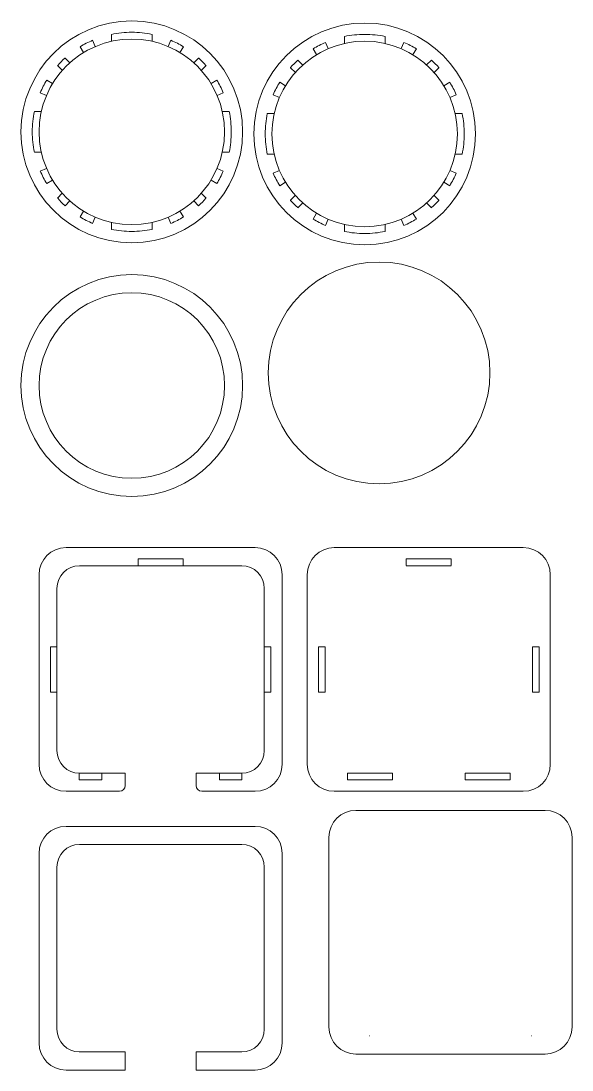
# Model space of a CAD drawing. Header units: millimetres. Extents: x -1381 to 521, y -496 to 496.
# Drawn here: x -1350.9 to -1107.3, y -474.4 to -10.8 of the extents above; entities that cross this region are included whole.
import ezdxf

# ---------------------------------------------------------------- set-up
doc = ezdxf.new("R2010")
doc.units = ezdxf.units.MM
doc.header["$MEASUREMENT"] = 0
doc.layers.add('layer 1', color=7, linetype='Continuous')

msp = doc.modelspace()

# ---------------------------------------------------------------- linework, layer by layer
at = {"layer": 'layer 1', "color": 250, "lineweight": 9}
for points, knots in [([(-1301.9231, -10.8323), (-1328.985, -10.8323), (-1350.9231, -32.7703), (-1350.9231, -59.8322), (-1350.9231, -59.8322), (-1350.9231, -86.8941), (-1328.9851, -108.8322), (-1301.9232, -108.8323), (-1301.9232, -108.8323), (-1274.8613, -108.8324), (-1252.9232, -86.8944), (-1252.9231, -59.8325), (-1252.9231, -59.8325), (-1252.923, -32.7704), (-1274.8611, -10.8323), (-1301.9231, -10.8323)], [0, 0, 0, 0, 0.2, 0.2, 0.2, 0.2, 0.4, 0.4, 0.4, 0.4, 0.6, 0.6, 0.6, 0.6, 1, 1, 1, 1]), ([(-1198.9231, -11.7536), (-1225.985, -11.7536), (-1247.9231, -33.6916), (-1247.9231, -60.7535), (-1247.9231, -60.7535), (-1247.9231, -87.8154), (-1225.9851, -109.7535), (-1198.9232, -109.7536), (-1198.9232, -109.7536), (-1171.8613, -109.7537), (-1149.9232, -87.8157), (-1149.9231, -60.7538), (-1149.9231, -60.7538), (-1149.923, -33.6917), (-1171.8611, -11.7536), (-1198.9231, -11.7536)], [0, 0, 0, 0, 0.2, 0.2, 0.2, 0.2, 0.4, 0.4, 0.4, 0.4, 0.6, 0.6, 0.6, 0.6, 1, 1, 1, 1]), ([(-1310.9231, -16.7535), (-1308.0179, -16.1497), (-1305.0075, -15.8323), (-1301.9231, -15.8323), (-1301.9231, -15.8323), (-1298.8387, -15.8323), (-1295.8284, -16.1498), (-1292.9231, -16.7536)], [0, 0, 0, 0, 0.33333333, 0.33333333, 0.33333333, 0.33333333, 1, 1, 1, 1]), ([(-1207.9231, -17.6748), (-1205.0179, -17.071), (-1202.0075, -16.7536), (-1198.9231, -16.7536), (-1198.9231, -16.7536), (-1195.8387, -16.7536), (-1192.8284, -17.0711), (-1189.9231, -17.6749)], [0, 0, 0, 0, 0.33333333, 0.33333333, 0.33333333, 0.33333333, 1, 1, 1, 1]), ([(-1260.9229, -59.8323), (-1260.9229, -37.1886), (-1279.2792, -18.8323), (-1301.9229, -18.8323), (-1301.9229, -18.8323), (-1324.5666, -18.8322), (-1342.923, -37.1885), (-1342.9231, -59.8322), (-1342.9231, -59.8322), (-1342.9232, -82.4758), (-1324.5669, -100.8322), (-1301.9232, -100.8323), (-1301.9232, -100.8323), (-1279.2794, -100.8324), (-1260.9229, -82.476), (-1260.9229, -59.8323)], [0, 0, 0, 0, 0.2, 0.2, 0.2, 0.2, 0.4, 0.4, 0.4, 0.4, 0.6, 0.6, 0.6, 0.6, 1, 1, 1, 1]), ([(-1198.9231, -19.7536), (-1221.5667, -19.7536), (-1239.9231, -38.1099), (-1239.9231, -60.7535), (-1239.9231, -60.7535), (-1239.9231, -83.3972), (-1221.5669, -101.7535), (-1198.9232, -101.7536), (-1198.9232, -101.7536), (-1176.2795, -101.7536), (-1157.9232, -83.3974), (-1157.9231, -60.7537), (-1157.9231, -60.7537), (-1157.923, -38.11), (-1176.2794, -19.7536), (-1198.9231, -19.7536)], [0, 0, 0, 0, 0.2, 0.2, 0.2, 0.2, 0.4, 0.4, 0.4, 0.4, 0.6, 0.6, 0.6, 0.6, 1, 1, 1, 1]), ([(-1345.0019, -68.8323), (-1345.6057, -65.9271), (-1345.9231, -62.9167), (-1345.9231, -59.8323), (-1345.9231, -59.8323), (-1345.9231, -56.7479), (-1345.6056, -53.7376), (-1345.0018, -50.8323)], [0, 0, 0, 0, 0.33333333, 0.33333333, 0.33333333, 0.33333333, 1, 1, 1, 1]), ([(-1258.8443, -50.8323), (-1258.2405, -53.7375), (-1257.9231, -56.7479), (-1257.9231, -59.8323), (-1257.9231, -59.8323), (-1257.9231, -62.9167), (-1258.2406, -65.927), (-1258.8444, -68.8323)], [0, 0, 0, 0, 0.33333333, 0.33333333, 0.33333333, 0.33333333, 1, 1, 1, 1]), ([(-1242.0019, -69.7536), (-1242.6057, -66.8484), (-1242.9231, -63.838), (-1242.9231, -60.7536), (-1242.9231, -60.7536), (-1242.9231, -57.6692), (-1242.6056, -54.6589), (-1242.0018, -51.7536)], [0, 0, 0, 0, 0.33333333, 0.33333333, 0.33333333, 0.33333333, 1, 1, 1, 1]), ([(-1155.8443, -51.7536), (-1155.2405, -54.6588), (-1154.9231, -57.6692), (-1154.9231, -60.7536), (-1154.9231, -60.7536), (-1154.9231, -63.838), (-1155.2406, -66.8483), (-1155.8444, -69.7536)], [0, 0, 0, 0, 0.33333333, 0.33333333, 0.33333333, 0.33333333, 1, 1, 1, 1]), ([(-1334.6927, -89.1964), (-1334.6927, -89.1964), (-1334.7656, -89.1125), (-1334.7656, -89.1125), (-1334.7656, -89.1125), (-1334.7656, -89.1125), (-1332.6412, -86.9882), (-1332.6412, -86.9882)], [0, 0, 0, 0, 0.33333333, 0.33333333, 0.33333333, 0.33333333, 1, 1, 1, 1]), ([(-1269.1539, -89.1959), (-1269.1539, -89.1959), (-1269.081, -89.112), (-1269.081, -89.112), (-1269.081, -89.112), (-1269.081, -89.112), (-1271.2054, -86.9877), (-1271.2054, -86.9877)], [0, 0, 0, 0, 0.33333333, 0.33333333, 0.33333333, 0.33333333, 1, 1, 1, 1]), ([(-1231.6927, -90.1177), (-1231.6927, -90.1177), (-1231.7656, -90.0338), (-1231.7656, -90.0338), (-1231.7656, -90.0338), (-1231.7656, -90.0338), (-1229.6412, -87.9095), (-1229.6412, -87.9095)], [0, 0, 0, 0, 0.33333333, 0.33333333, 0.33333333, 0.33333333, 1, 1, 1, 1]), ([(-1166.1539, -90.1172), (-1166.1539, -90.1172), (-1166.081, -90.0333), (-1166.081, -90.0333), (-1166.081, -90.0333), (-1166.081, -90.0333), (-1168.2054, -87.909), (-1168.2054, -87.909)], [0, 0, 0, 0, 0.33333333, 0.33333333, 0.33333333, 0.33333333, 1, 1, 1, 1]), ([(-1331.5221, -92.3898), (-1331.5221, -92.3898), (-1331.4355, -92.4623), (-1331.4355, -92.4623), (-1331.4355, -92.4623), (-1331.4355, -92.4623), (-1329.3141, -90.3411), (-1329.3141, -90.3411)], [0, 0, 0, 0, 0.33333333, 0.33333333, 0.33333333, 0.33333333, 1, 1, 1, 1]), ([(-1272.3245, -92.3893), (-1272.3245, -92.3893), (-1272.4111, -92.4618), (-1272.4111, -92.4618), (-1272.4111, -92.4618), (-1272.4111, -92.4618), (-1274.5325, -90.3406), (-1274.5325, -90.3406)], [0, 0, 0, 0, 0.33333333, 0.33333333, 0.33333333, 0.33333333, 1, 1, 1, 1]), ([(-1228.5221, -93.3111), (-1228.5221, -93.3111), (-1228.4355, -93.3836), (-1228.4355, -93.3836), (-1228.4355, -93.3836), (-1228.4355, -93.3836), (-1226.3141, -91.2624), (-1226.3141, -91.2624)], [0, 0, 0, 0, 0.33333333, 0.33333333, 0.33333333, 0.33333333, 1, 1, 1, 1]), ([(-1169.3245, -93.3106), (-1169.3245, -93.3106), (-1169.4111, -93.3831), (-1169.4111, -93.3831), (-1169.4111, -93.3831), (-1169.4111, -93.3831), (-1171.5325, -91.2619), (-1171.5325, -91.2619)], [0, 0, 0, 0, 0.33333333, 0.33333333, 0.33333333, 0.33333333, 1, 1, 1, 1]), ([(-1292.9231, -102.9111), (-1295.8283, -103.5149), (-1298.8387, -103.8323), (-1301.9231, -103.8323), (-1301.9231, -103.8323), (-1305.0075, -103.8323), (-1308.0178, -103.5148), (-1310.9231, -102.911)], [0, 0, 0, 0, 0.33333333, 0.33333333, 0.33333333, 0.33333333, 1, 1, 1, 1]), ([(-1189.9231, -103.8324), (-1192.8283, -104.4362), (-1195.8387, -104.7536), (-1198.9231, -104.7536), (-1198.9231, -104.7536), (-1202.0075, -104.7536), (-1205.0178, -104.4361), (-1207.9231, -103.8323)], [0, 0, 0, 0, 0.33333333, 0.33333333, 0.33333333, 0.33333333, 1, 1, 1, 1]), ([(-1192.5497, -117.3576), (-1219.6116, -117.3576), (-1241.5497, -139.2955), (-1241.5497, -166.3575), (-1241.5497, -166.3575), (-1241.5497, -193.4194), (-1219.6117, -215.3575), (-1192.5498, -215.3576), (-1192.5498, -215.3576), (-1165.4879, -215.3577), (-1143.5498, -193.4196), (-1143.5497, -166.3578), (-1143.5497, -166.3578), (-1143.5496, -139.2957), (-1165.4877, -117.3576), (-1192.5497, -117.3576)], [0, 0, 0, 0, 0.2, 0.2, 0.2, 0.2, 0.4, 0.4, 0.4, 0.4, 0.6, 0.6, 0.6, 0.6, 1, 1, 1, 1]), ([(-1301.9231, -122.9438), (-1328.985, -122.9438), (-1350.9231, -144.8818), (-1350.9231, -171.9436), (-1350.9231, -171.9436), (-1350.9231, -199.0056), (-1328.9851, -220.9437), (-1301.9232, -220.9438), (-1301.9232, -220.9438), (-1274.8613, -220.9439), (-1252.9232, -199.0059), (-1252.9231, -171.944), (-1252.9231, -171.944), (-1252.923, -144.8819), (-1274.8611, -122.9438), (-1301.9231, -122.9438)], [0, 0, 0, 0, 0.2, 0.2, 0.2, 0.2, 0.4, 0.4, 0.4, 0.4, 0.6, 0.6, 0.6, 0.6, 1, 1, 1, 1]), ([(-1260.9229, -171.9438), (-1260.9229, -149.3001), (-1279.2792, -130.9438), (-1301.9229, -130.9438), (-1301.9229, -130.9438), (-1324.5666, -130.9436), (-1342.923, -149.3), (-1342.9231, -171.9436), (-1342.9231, -171.9436), (-1342.9232, -194.5873), (-1324.5669, -212.9437), (-1301.9232, -212.9438), (-1301.9232, -212.9438), (-1279.2794, -212.9439), (-1260.9229, -194.5874), (-1260.9229, -171.9438)], [0, 0, 0, 0, 0.2, 0.2, 0.2, 0.2, 0.4, 0.4, 0.4, 0.4, 0.6, 0.6, 0.6, 0.6, 1, 1, 1, 1]), ([(-1299.1231, -251.4894), (-1299.1231, -251.4894), (-1299.1231, -248.5894), (-1299.1231, -248.5894), (-1299.1231, -248.5894), (-1299.1231, -248.5894), (-1279.2231, -248.5894), (-1279.2231, -248.5894), (-1279.2231, -248.5894), (-1279.2231, -248.5894), (-1279.2231, -251.4894), (-1279.2231, -251.4894)], [0, 0, 0, 0, 0.25, 0.25, 0.25, 0.25, 0.5, 0.5, 0.5, 0.5, 1, 1, 1, 1]), ([(-1180.5487, -251.489), (-1180.5487, -251.489), (-1180.5487, -248.589), (-1180.5487, -248.589), (-1180.5487, -248.589), (-1180.5487, -248.589), (-1160.6487, -248.589), (-1160.6487, -248.589), (-1160.6487, -248.589), (-1160.6487, -248.589), (-1160.6487, -251.489), (-1160.6487, -251.489)], [0, 0, 0, 0, 0.25, 0.25, 0.25, 0.25, 0.5, 0.5, 0.5, 0.5, 1, 1, 1, 1]), ([(-1335.0231, -307.3811), (-1335.0231, -307.3811), (-1337.9231, -307.3811), (-1337.9231, -307.3811), (-1337.9231, -307.3811), (-1337.9231, -307.3811), (-1337.9231, -287.4811), (-1337.9231, -287.4811), (-1337.9231, -287.4811), (-1337.9231, -287.4811), (-1335.0231, -287.4811), (-1335.0231, -287.4811)], [0, 0, 0, 0, 0.25, 0.25, 0.25, 0.25, 0.5, 0.5, 0.5, 0.5, 1, 1, 1, 1]), ([(-1243.3231, -287.4811), (-1243.3231, -287.4811), (-1240.4231, -287.4811), (-1240.4231, -287.4811), (-1240.4231, -287.4811), (-1240.4231, -287.4811), (-1240.4231, -307.3811), (-1240.4231, -307.3811), (-1240.4231, -307.3811), (-1240.4231, -307.3811), (-1243.3231, -307.3811), (-1243.3231, -307.3811)], [0, 0, 0, 0, 0.25, 0.25, 0.25, 0.25, 0.5, 0.5, 0.5, 0.5, 1, 1, 1, 1]), ([(-1216.4487, -307.3807), (-1216.4487, -307.3807), (-1219.3487, -307.3807), (-1219.3487, -307.3807), (-1219.3487, -307.3807), (-1219.3487, -307.3807), (-1219.3487, -287.4807), (-1219.3487, -287.4807), (-1219.3487, -287.4807), (-1219.3487, -287.4807), (-1216.4487, -287.4807), (-1216.4487, -287.4807)], [0, 0, 0, 0, 0.25, 0.25, 0.25, 0.25, 0.5, 0.5, 0.5, 0.5, 1, 1, 1, 1]), ([(-1124.7488, -287.4807), (-1124.7488, -287.4807), (-1121.8488, -287.4807), (-1121.8488, -287.4807), (-1121.8488, -287.4807), (-1121.8488, -287.4807), (-1121.8488, -307.3807), (-1121.8488, -307.3807), (-1121.8488, -307.3807), (-1121.8488, -307.3807), (-1124.7488, -307.3807), (-1124.7488, -307.3807)], [0, 0, 0, 0, 0.25, 0.25, 0.25, 0.25, 0.5, 0.5, 0.5, 0.5, 1, 1, 1, 1]), ([(-1325.0231, -343.2811), (-1325.0231, -343.2811), (-1325.1231, -343.2811), (-1325.1231, -343.2811), (-1325.1231, -343.2811), (-1325.1231, -343.2811), (-1325.1231, -346.1811), (-1325.1231, -346.1811), (-1325.1231, -346.1811), (-1325.1231, -346.1811), (-1315.2231, -346.1811), (-1315.2231, -346.1811), (-1315.2231, -346.1811), (-1315.2231, -346.1811), (-1315.2231, -343.2811), (-1315.2231, -343.2811)], [0, 0, 0, 0, 0.2, 0.2, 0.2, 0.2, 0.4, 0.4, 0.4, 0.4, 0.6, 0.6, 0.6, 0.6, 1, 1, 1, 1]), ([(-1263.1231, -343.2811), (-1263.1231, -343.2811), (-1263.1231, -346.1811), (-1263.1231, -346.1811), (-1263.1231, -346.1811), (-1263.1231, -346.1811), (-1253.2231, -346.1811), (-1253.2231, -346.1811), (-1253.2231, -346.1811), (-1253.2231, -346.1811), (-1253.2231, -343.2811), (-1253.2231, -343.2811), (-1253.2231, -343.2811), (-1253.2231, -343.2811), (-1253.3231, -343.2811), (-1253.3231, -343.2811)], [0, 0, 0, 0, 0.2, 0.2, 0.2, 0.2, 0.4, 0.4, 0.4, 0.4, 0.6, 0.6, 0.6, 0.6, 1, 1, 1, 1]), ([(-1206.5487, -346.1807), (-1206.5487, -346.1807), (-1186.6487, -346.1807), (-1186.6487, -346.1807), (-1186.6487, -346.1807), (-1186.6487, -346.1807), (-1186.6487, -343.2807), (-1186.6487, -343.2807), (-1186.6487, -343.2807), (-1186.6487, -343.2807), (-1206.5487, -343.2807), (-1206.5487, -343.2807), (-1206.5487, -343.2807), (-1206.5487, -343.2807), (-1206.5487, -346.1807), (-1206.5487, -346.1807), (-1206.5487, -346.1807), (-1206.5487, -346.1807), (-1206.5487, -346.1807), (-1206.5487, -346.1807)], [0, 0, 0, 0, 0.16666667, 0.16666667, 0.16666667, 0.16666667, 0.33333333, 0.33333333, 0.33333333, 0.33333333, 0.5, 0.5, 0.5, 0.5, 0.66666667, 0.66666667, 0.66666667, 0.66666667, 1, 1, 1, 1]), ([(-1154.5487, -346.1807), (-1154.5487, -346.1807), (-1134.6487, -346.1807), (-1134.6487, -346.1807), (-1134.6487, -346.1807), (-1134.6487, -346.1807), (-1134.6487, -343.2807), (-1134.6487, -343.2807), (-1134.6487, -343.2807), (-1134.6487, -343.2807), (-1154.5487, -343.2807), (-1154.5487, -343.2807), (-1154.5487, -343.2807), (-1154.5487, -343.2807), (-1154.5487, -346.1807), (-1154.5487, -346.1807), (-1154.5487, -346.1807), (-1154.5487, -346.1807), (-1154.5487, -346.1807), (-1154.5487, -346.1807)], [0, 0, 0, 0, 0.16666667, 0.16666667, 0.16666667, 0.16666667, 0.33333333, 0.33333333, 0.33333333, 0.33333333, 0.5, 0.5, 0.5, 0.5, 0.66666667, 0.66666667, 0.66666667, 0.66666667, 1, 1, 1, 1]), ([(-1304.8431, -348.7404), (-1304.843, -348.751), (-1304.8429, -348.7617), (-1304.8429, -348.7724), (-1304.8429, -348.7724), (-1304.8429, -350.1531), (-1305.9621, -351.2724), (-1307.3429, -351.2724)], [0, 0, 0, 0, 0.33333333, 0.33333333, 0.33333333, 0.33333333, 1, 1, 1, 1]), ([(-1270.9748, -351.2724), (-1272.3556, -351.2724), (-1273.4748, -350.1531), (-1273.4748, -348.7724), (-1273.4748, -348.7724), (-1273.4748, -348.7617), (-1273.4747, -348.751), (-1273.4746, -348.7404)], [0, 0, 0, 0, 0.33333333, 0.33333333, 0.33333333, 0.33333333, 1, 1, 1, 1])]:
    msp.add_open_spline(points, degree=3, knots=knots, dxfattribs=at)
for points in [[(-1310.9231, -19.8232), (-1310.9231, -19.8232), (-1310.9231, -16.7536), (-1310.9231, -16.7536)], [(-1292.9231, -16.7536), (-1292.9231, -16.7536), (-1292.9231, -19.8232), (-1292.9231, -19.8232)], [(-1207.9231, -20.7445), (-1207.9231, -20.7445), (-1207.9231, -17.6749), (-1207.9231, -17.6749)], [(-1189.9231, -17.6749), (-1189.9231, -17.6749), (-1189.9231, -20.7445), (-1189.9231, -20.7445)], [(-1324.7878, -22.2321), (-1323.0134, -21.1507), (-1321.1563, -20.1914), (-1319.2284, -19.3659)], [(-1323.2287, -24.7958), (-1323.2287, -24.7958), (-1324.7878, -22.232), (-1324.7878, -22.232)], [(-1318.0485, -22.1251), (-1318.0485, -22.1251), (-1319.2284, -19.366), (-1319.2284, -19.366)], [(-1285.7977, -22.1251), (-1285.7977, -22.1251), (-1284.6178, -19.366), (-1284.6178, -19.366)], [(-1284.6178, -19.366), (-1282.6899, -20.1915), (-1280.8329, -21.1508), (-1279.0584, -22.2322)], [(-1280.6174, -24.7958), (-1280.6174, -24.7958), (-1279.0584, -22.2321), (-1279.0584, -22.2321)], [(-1221.7878, -23.1534), (-1220.0134, -22.072), (-1218.1563, -21.1127), (-1216.2284, -20.2872)], [(-1220.2287, -25.7171), (-1220.2287, -25.7171), (-1221.7878, -23.1533), (-1221.7878, -23.1533)], [(-1215.0485, -23.0464), (-1215.0485, -23.0464), (-1216.2284, -20.2873), (-1216.2284, -20.2873)], [(-1182.7977, -23.0464), (-1182.7977, -23.0464), (-1181.6178, -20.2873), (-1181.6178, -20.2873)], [(-1181.6178, -20.2873), (-1179.6899, -21.1128), (-1177.8329, -22.0721), (-1176.0584, -23.1535)], [(-1177.6174, -25.7171), (-1177.6174, -25.7171), (-1176.0584, -23.1534), (-1176.0584, -23.1534)], [(-1334.6923, -30.4688), (-1333.6903, -29.3514), (-1332.6319, -28.2853), (-1331.5217, -27.2754)], [(-1331.5217, -27.2754), (-1331.5217, -27.2754), (-1331.4387, -27.2004), (-1331.4387, -27.2004)], [(-1329.2663, -29.3726), (-1329.2663, -29.3726), (-1331.4387, -27.2004), (-1331.4387, -27.2004)], [(-1274.5314, -29.3245), (-1274.5314, -29.3245), (-1272.41, -27.2033), (-1272.41, -27.2033)], [(-1272.3245, -27.2753), (-1272.3245, -27.2753), (-1272.41, -27.2033), (-1272.41, -27.2033)], [(-1272.3245, -27.2753), (-1271.2143, -28.2852), (-1270.1559, -29.3512), (-1269.1539, -30.4687)], [(-1334.6923, -30.4688), (-1334.6923, -30.4688), (-1334.7658, -30.5532), (-1334.7658, -30.5532)], [(-1334.7658, -30.5532), (-1334.7658, -30.5532), (-1332.5934, -32.7255), (-1332.5934, -32.7255)], [(-1269.0799, -30.5531), (-1269.0799, -30.5531), (-1271.2043, -32.6774), (-1271.2043, -32.6774)], [(-1269.1539, -30.4687), (-1269.1539, -30.4687), (-1269.0799, -30.5531), (-1269.0799, -30.5531)], [(-1231.6923, -31.3901), (-1231.6923, -31.3901), (-1231.7658, -31.4745), (-1231.7658, -31.4745)], [(-1231.7658, -31.4745), (-1231.7658, -31.4745), (-1229.5934, -33.6468), (-1229.5934, -33.6468)], [(-1231.6923, -31.3901), (-1230.6903, -30.2727), (-1229.6319, -29.2066), (-1228.5217, -28.1967)], [(-1228.5217, -28.1967), (-1228.5217, -28.1967), (-1228.4387, -28.1217), (-1228.4387, -28.1217)], [(-1226.2663, -30.2939), (-1226.2663, -30.2939), (-1228.4387, -28.1217), (-1228.4387, -28.1217)], [(-1171.5314, -30.2458), (-1171.5314, -30.2458), (-1169.41, -28.1246), (-1169.41, -28.1246)], [(-1169.3245, -28.1966), (-1169.3245, -28.1966), (-1169.41, -28.1246), (-1169.41, -28.1246)], [(-1169.3245, -28.1966), (-1168.2143, -29.2065), (-1167.1559, -30.2725), (-1166.1539, -31.39)], [(-1166.0799, -31.4744), (-1166.0799, -31.4744), (-1168.2043, -33.5987), (-1168.2043, -33.5987)], [(-1166.1539, -31.39), (-1166.1539, -31.39), (-1166.0799, -31.4744), (-1166.0799, -31.4744)], [(-1342.3893, -42.527), (-1341.5638, -40.5992), (-1340.6045, -38.7421), (-1339.5231, -36.9676)], [(-1336.9595, -38.5266), (-1336.9595, -38.5266), (-1339.5232, -36.9676), (-1339.5232, -36.9676)], [(-1266.8866, -38.5266), (-1266.8866, -38.5266), (-1264.3229, -36.9676), (-1264.3229, -36.9676)], [(-1264.3229, -36.9676), (-1263.2415, -38.742), (-1262.2822, -40.5991), (-1261.4567, -42.527)], [(-1239.3893, -43.4483), (-1238.5638, -41.5205), (-1237.6045, -39.6634), (-1236.5231, -37.8889)], [(-1233.9595, -39.4479), (-1233.9595, -39.4479), (-1236.5232, -37.8889), (-1236.5232, -37.8889)], [(-1163.8866, -39.4479), (-1163.8866, -39.4479), (-1161.3229, -37.8889), (-1161.3229, -37.8889)], [(-1161.3229, -37.8889), (-1160.2415, -39.6633), (-1159.2822, -41.5204), (-1158.4567, -43.4483)], [(-1339.6303, -43.7069), (-1339.6303, -43.7069), (-1342.3894, -42.527), (-1342.3894, -42.527)], [(-1264.2159, -43.7069), (-1264.2159, -43.7069), (-1261.4568, -42.527), (-1261.4568, -42.527)], [(-1236.6303, -44.6282), (-1236.6303, -44.6282), (-1239.3894, -43.4483), (-1239.3894, -43.4483)], [(-1161.2159, -44.6282), (-1161.2159, -44.6282), (-1158.4568, -43.4483), (-1158.4568, -43.4483)], [(-1345.0018, -50.8323), (-1345.0018, -50.8323), (-1341.9322, -50.8323), (-1341.9322, -50.8323)], [(-1261.914, -50.8323), (-1261.914, -50.8323), (-1258.8444, -50.8323), (-1258.8444, -50.8323)], [(-1242.0018, -51.7536), (-1242.0018, -51.7536), (-1238.9322, -51.7536), (-1238.9322, -51.7536)], [(-1158.914, -51.7536), (-1158.914, -51.7536), (-1155.8444, -51.7536), (-1155.8444, -51.7536)], [(-1341.9322, -68.8323), (-1341.9322, -68.8323), (-1345.0018, -68.8323), (-1345.0018, -68.8323)], [(-1258.8444, -68.8323), (-1258.8444, -68.8323), (-1261.914, -68.8323), (-1261.914, -68.8323)], [(-1238.9322, -69.7536), (-1238.9322, -69.7536), (-1242.0018, -69.7536), (-1242.0018, -69.7536)], [(-1155.8444, -69.7536), (-1155.8444, -69.7536), (-1158.914, -69.7536), (-1158.914, -69.7536)], [(-1339.6303, -75.9577), (-1339.6303, -75.9577), (-1342.3895, -77.1376), (-1342.3895, -77.1376)], [(-1339.5233, -82.697), (-1340.6047, -80.9226), (-1341.564, -79.0655), (-1342.3895, -77.1376)], [(-1261.4568, -77.1376), (-1262.2823, -79.0655), (-1263.2416, -80.9225), (-1264.323, -82.697)], [(-1264.2159, -75.9577), (-1264.2159, -75.9577), (-1261.4568, -77.1376), (-1261.4568, -77.1376)], [(-1236.6303, -76.879), (-1236.6303, -76.879), (-1239.3895, -78.0589), (-1239.3895, -78.0589)], [(-1236.5233, -83.6183), (-1237.6047, -81.8439), (-1238.564, -79.9868), (-1239.3895, -78.0589)], [(-1158.4568, -78.0589), (-1159.2823, -79.9868), (-1160.2416, -81.8438), (-1161.323, -83.6183)], [(-1161.2159, -76.879), (-1161.2159, -76.879), (-1158.4568, -78.0589), (-1158.4568, -78.0589)], [(-1336.9595, -81.138), (-1336.9595, -81.138), (-1339.5233, -82.697), (-1339.5233, -82.697)], [(-1266.8866, -81.138), (-1266.8866, -81.138), (-1264.3229, -82.697), (-1264.3229, -82.697)], [(-1233.9595, -82.0593), (-1233.9595, -82.0593), (-1236.5233, -83.6183), (-1236.5233, -83.6183)], [(-1163.8866, -82.0593), (-1163.8866, -82.0593), (-1161.3229, -83.6183), (-1161.3229, -83.6183)], [(-1331.5217, -92.3893), (-1332.6319, -91.3794), (-1333.6903, -90.3134), (-1334.6923, -89.1959)], [(-1269.1539, -89.1959), (-1270.1559, -90.3133), (-1271.2143, -91.3794), (-1272.3245, -92.3893)], [(-1228.5217, -93.3106), (-1229.6319, -92.3007), (-1230.6903, -91.2347), (-1231.6923, -90.1172)], [(-1166.1539, -90.1172), (-1167.1559, -91.2346), (-1168.2143, -92.3007), (-1169.3245, -93.3106)], [(-1323.2288, -94.8687), (-1323.2288, -94.8687), (-1324.7878, -97.4325), (-1324.7878, -97.4325)], [(-1280.6174, -94.8688), (-1280.6174, -94.8688), (-1279.0584, -97.4325), (-1279.0584, -97.4325)], [(-1220.2288, -95.79), (-1220.2288, -95.79), (-1221.7878, -98.3538), (-1221.7878, -98.3538)], [(-1177.6174, -95.7901), (-1177.6174, -95.7901), (-1176.0584, -98.3538), (-1176.0584, -98.3538)], [(-1319.2284, -100.2986), (-1321.1563, -99.4731), (-1323.0133, -98.5138), (-1324.7878, -97.4324)], [(-1318.0485, -97.5394), (-1318.0485, -97.5394), (-1319.2284, -100.2986), (-1319.2284, -100.2986)], [(-1310.9231, -102.911), (-1310.9231, -102.911), (-1310.9231, -99.8414), (-1310.9231, -99.8414)], [(-1292.9231, -99.8414), (-1292.9231, -99.8414), (-1292.9231, -102.911), (-1292.9231, -102.911)], [(-1285.7977, -97.5395), (-1285.7977, -97.5395), (-1284.6178, -100.2986), (-1284.6178, -100.2986)], [(-1279.0584, -97.4325), (-1280.8328, -98.5139), (-1282.6899, -99.4732), (-1284.6178, -100.2987)], [(-1216.2284, -101.2199), (-1218.1563, -100.3944), (-1220.0133, -99.4351), (-1221.7878, -98.3537)], [(-1215.0485, -98.4607), (-1215.0485, -98.4607), (-1216.2284, -101.2199), (-1216.2284, -101.2199)], [(-1207.9231, -103.8323), (-1207.9231, -103.8323), (-1207.9231, -100.7627), (-1207.9231, -100.7627)], [(-1189.9231, -100.7627), (-1189.9231, -100.7627), (-1189.9231, -103.8323), (-1189.9231, -103.8323)], [(-1182.7977, -98.4608), (-1182.7977, -98.4608), (-1181.6178, -101.2199), (-1181.6178, -101.2199)], [(-1176.0584, -98.3538), (-1177.8328, -99.4352), (-1179.6899, -100.3945), (-1181.6178, -101.22)], [(-1330.9785, -243.5896), (-1337.5753, -243.5896), (-1342.9229, -248.9464), (-1342.9229, -255.5544)], [(-1330.9785, -243.5896), (-1330.9785, -243.5896), (-1247.3677, -243.5896), (-1247.3677, -243.5896)], [(-1235.4233, -255.5544), (-1235.4233, -248.9464), (-1240.771, -243.5896), (-1247.3677, -243.5896)], [(-1212.4041, -243.5892), (-1219.0009, -243.5892), (-1224.3485, -248.946), (-1224.3485, -255.554)], [(-1212.4041, -243.5892), (-1212.4041, -243.5892), (-1128.7933, -243.5892), (-1128.7933, -243.5892)], [(-1116.8489, -255.554), (-1116.8489, -248.946), (-1122.1966, -243.5892), (-1128.7933, -243.5892)], [(-1325.0231, -251.5812), (-1330.546, -251.5812), (-1335.0231, -256.0583), (-1335.0231, -261.5812)], [(-1325.0231, -251.5812), (-1325.0231, -251.5812), (-1299.1231, -251.5812), (-1299.1231, -251.5812)], [(-1299.1231, -251.5812), (-1299.1231, -251.5812), (-1279.2231, -251.5812), (-1279.2231, -251.5812)], [(-1279.2231, -251.5812), (-1279.2231, -251.5812), (-1253.3231, -251.5812), (-1253.3231, -251.5812)], [(-1243.3231, -261.5812), (-1243.3231, -256.0583), (-1247.8002, -251.5812), (-1253.3231, -251.5812)], [(-1180.5487, -251.5808), (-1180.5487, -251.5808), (-1160.6487, -251.5808), (-1160.6487, -251.5808)], [(-1342.9229, -339.3078), (-1342.9229, -339.3078), (-1342.9229, -255.5544), (-1342.9229, -255.5544)], [(-1235.4233, -255.5544), (-1235.4233, -255.5544), (-1235.4233, -339.3078), (-1235.4233, -339.3078)], [(-1224.3485, -339.3074), (-1224.3485, -339.3074), (-1224.3485, -255.554), (-1224.3485, -255.554)], [(-1116.8489, -255.554), (-1116.8489, -255.554), (-1116.8489, -339.3074), (-1116.8489, -339.3074)], [(-1335.0231, -287.4811), (-1335.0231, -287.4811), (-1335.0231, -261.5812), (-1335.0231, -261.5812)], [(-1243.3231, -261.5812), (-1243.3231, -261.5812), (-1243.3231, -287.4811), (-1243.3231, -287.4811)], [(-1335.0231, -287.4811), (-1335.0231, -287.4811), (-1335.0231, -307.3811), (-1335.0231, -307.3811)], [(-1243.3231, -287.4811), (-1243.3231, -287.4811), (-1243.3231, -307.3811), (-1243.3231, -307.3811)], [(-1216.4487, -287.4807), (-1216.4487, -287.4807), (-1216.4487, -307.3807), (-1216.4487, -307.3807)], [(-1124.7488, -287.4807), (-1124.7488, -287.4807), (-1124.7488, -307.3807), (-1124.7488, -307.3807)], [(-1335.0231, -333.2811), (-1335.0231, -333.2811), (-1335.0231, -307.3811), (-1335.0231, -307.3811)], [(-1243.3231, -307.3811), (-1243.3231, -307.3811), (-1243.3231, -333.2811), (-1243.3231, -333.2811)], [(-1335.0231, -333.2811), (-1335.0231, -338.804), (-1330.546, -343.2811), (-1325.0231, -343.2811)], [(-1253.3231, -343.2811), (-1247.8002, -343.2811), (-1243.3231, -338.804), (-1243.3231, -333.2811)], [(-1342.9229, -339.3078), (-1342.9229, -345.9158), (-1337.5753, -351.2726), (-1330.9785, -351.2726)], [(-1247.3677, -351.2726), (-1240.771, -351.2726), (-1235.4233, -345.9158), (-1235.4233, -339.3078)], [(-1224.3485, -339.3074), (-1224.3485, -345.9154), (-1219.0009, -351.2722), (-1212.4041, -351.2722)], [(-1128.7933, -351.2722), (-1122.1966, -351.2722), (-1116.8489, -345.9154), (-1116.8489, -339.3074)], [(-1325.0231, -343.2811), (-1325.0231, -343.2811), (-1325.1231, -343.2811), (-1325.1231, -343.2811)], [(-1325.0231, -343.2811), (-1325.0231, -343.2811), (-1315.2231, -343.2811), (-1315.2231, -343.2811)], [(-1304.8431, -343.2811), (-1304.8431, -343.2811), (-1315.2231, -343.2811), (-1315.2231, -343.2811)], [(-1304.8431, -343.2811), (-1304.8431, -343.2811), (-1304.8431, -348.8044), (-1304.8431, -348.8044)], [(-1273.4746, -348.8044), (-1273.4746, -348.8044), (-1273.4746, -343.2811), (-1273.4746, -343.2811)], [(-1263.1231, -343.2811), (-1263.1231, -343.2811), (-1273.4746, -343.2811), (-1273.4746, -343.2811)], [(-1263.1231, -343.2811), (-1263.1231, -343.2811), (-1253.2731, -343.2811), (-1253.2731, -343.2811)], [(-1253.2231, -343.2811), (-1253.2231, -343.2811), (-1253.3231, -343.2811), (-1253.3231, -343.2811)], [(-1206.5487, -343.2802), (-1206.5155, -343.2805), (-1206.4821, -343.2807), (-1206.4487, -343.2807)], [(-1206.4487, -343.2807), (-1206.4487, -343.2807), (-1206.5487, -343.2807), (-1206.5487, -343.2807)], [(-1206.4487, -343.2807), (-1206.4487, -343.2807), (-1196.6487, -343.2807), (-1196.6487, -343.2807)], [(-1144.5487, -343.2807), (-1144.5487, -343.2807), (-1134.6987, -343.2807), (-1134.6987, -343.2807)], [(-1134.7487, -343.2807), (-1134.7153, -343.2807), (-1134.6819, -343.2805), (-1134.6487, -343.2802)], [(-1134.6487, -343.2807), (-1134.6487, -343.2807), (-1134.7487, -343.2807), (-1134.7487, -343.2807)], [(-1330.9785, -351.2726), (-1330.9785, -351.2726), (-1307.3429, -351.2726), (-1307.3429, -351.2726)], [(-1270.9748, -351.2726), (-1270.9748, -351.2726), (-1247.3677, -351.2726), (-1247.3677, -351.2726)], [(-1212.4041, -351.2722), (-1212.4041, -351.2722), (-1186.2687, -351.2722), (-1186.2687, -351.2722)], [(-1186.2687, -351.2722), (-1186.2687, -351.2722), (-1154.9002, -351.2722), (-1154.9002, -351.2722)], [(-1154.9002, -351.2722), (-1154.9002, -351.2722), (-1128.7934, -351.2722), (-1128.7934, -351.2722)], [(-1202.8054, -359.6775), (-1209.4022, -359.6775), (-1214.7498, -365.0343), (-1214.7498, -371.6423)], [(-1202.8054, -359.6775), (-1202.8054, -359.6775), (-1119.1946, -359.6775), (-1119.1946, -359.6775)], [(-1107.2502, -371.6423), (-1107.2502, -365.0343), (-1112.5978, -359.6775), (-1119.1946, -359.6775)], [(-1330.9785, -366.7548), (-1337.5753, -366.7548), (-1342.9229, -372.1115), (-1342.9229, -378.7195)], [(-1330.9785, -366.7548), (-1330.9785, -366.7548), (-1247.3677, -366.7548), (-1247.3677, -366.7548)], [(-1235.4233, -378.7195), (-1235.4233, -372.1115), (-1240.771, -366.7548), (-1247.3677, -366.7548)], [(-1325.0231, -374.7464), (-1330.546, -374.7464), (-1335.0231, -379.2235), (-1335.0231, -384.7464)], [(-1325.0231, -374.7464), (-1325.0231, -374.7464), (-1299.1231, -374.7464), (-1299.1231, -374.7464)], [(-1299.1231, -374.7464), (-1299.1231, -374.7464), (-1279.2231, -374.7464), (-1279.2231, -374.7464)], [(-1279.2231, -374.7464), (-1279.2231, -374.7464), (-1253.3231, -374.7464), (-1253.3231, -374.7464)], [(-1243.3231, -384.7464), (-1243.3231, -379.2235), (-1247.8002, -374.7464), (-1253.3231, -374.7464)], [(-1214.7498, -455.3957), (-1214.7498, -455.3957), (-1214.7498, -371.6423), (-1214.7498, -371.6423)], [(-1107.2502, -371.6423), (-1107.2502, -371.6423), (-1107.2502, -455.3957), (-1107.2502, -455.3957)], [(-1342.9229, -462.473), (-1342.9229, -462.473), (-1342.9229, -378.7195), (-1342.9229, -378.7195)], [(-1235.4233, -378.7195), (-1235.4233, -378.7195), (-1235.4233, -462.473), (-1235.4233, -462.473)], [(-1335.0231, -410.6463), (-1335.0231, -410.6463), (-1335.0231, -384.7464), (-1335.0231, -384.7464)], [(-1243.3231, -384.7464), (-1243.3231, -384.7464), (-1243.3231, -410.6463), (-1243.3231, -410.6463)], [(-1335.0231, -410.6463), (-1335.0231, -410.6463), (-1335.0231, -430.5463), (-1335.0231, -430.5463)], [(-1243.3231, -410.6463), (-1243.3231, -410.6463), (-1243.3231, -430.5463), (-1243.3231, -430.5463)], [(-1335.0231, -456.4462), (-1335.0231, -456.4462), (-1335.0231, -430.5463), (-1335.0231, -430.5463)], [(-1243.3231, -430.5463), (-1243.3231, -430.5463), (-1243.3231, -456.4462), (-1243.3231, -456.4462)], [(-1335.0231, -456.4462), (-1335.0231, -461.9691), (-1330.546, -466.4462), (-1325.0231, -466.4462)], [(-1253.3231, -466.4462), (-1247.8002, -466.4462), (-1243.3231, -461.9691), (-1243.3231, -456.4462)], [(-1214.7498, -455.3957), (-1214.7498, -462.0037), (-1209.4022, -467.3605), (-1202.8054, -467.3605)], [(-1119.1946, -467.3605), (-1112.5978, -467.3605), (-1107.2502, -462.0037), (-1107.2502, -455.3957)], [(-1342.9229, -462.473), (-1342.9229, -469.081), (-1337.5753, -474.4377), (-1330.9785, -474.4377)], [(-1247.3677, -474.4377), (-1240.771, -474.4377), (-1235.4233, -469.081), (-1235.4233, -462.473)], [(-1196.95, -459.3685), (-1196.9168, -459.3688), (-1196.8834, -459.369), (-1196.85, -459.369)], [(-1196.85, -459.369), (-1196.85, -459.369), (-1196.95, -459.369), (-1196.95, -459.369)], [(-1125.15, -459.369), (-1125.1166, -459.369), (-1125.0832, -459.3688), (-1125.05, -459.3685)], [(-1125.05, -459.369), (-1125.05, -459.369), (-1125.15, -459.369), (-1125.15, -459.369)], [(-1325.0231, -466.4462), (-1325.0231, -466.4462), (-1325.1231, -466.4462), (-1325.1231, -466.4462)], [(-1325.0231, -466.4462), (-1325.0231, -466.4462), (-1315.2231, -466.4462), (-1315.2231, -466.4462)], [(-1304.8431, -466.4462), (-1304.8431, -466.4462), (-1315.2231, -466.4462), (-1315.2231, -466.4462)], [(-1304.8431, -466.4462), (-1304.8431, -466.4462), (-1304.8431, -474.4377), (-1304.8431, -474.4377)], [(-1273.4746, -474.4377), (-1273.4746, -474.4377), (-1273.4746, -466.4462), (-1273.4746, -466.4462)], [(-1263.1231, -466.4462), (-1263.1231, -466.4462), (-1273.4746, -466.4462), (-1273.4746, -466.4462)], [(-1263.1231, -466.4462), (-1263.1231, -466.4462), (-1253.2731, -466.4462), (-1253.2731, -466.4462)], [(-1253.2231, -466.4462), (-1253.2231, -466.4462), (-1253.3231, -466.4462), (-1253.3231, -466.4462)], [(-1202.8054, -467.3605), (-1202.8054, -467.3605), (-1176.67, -467.3605), (-1176.67, -467.3605)], [(-1176.67, -467.3605), (-1176.67, -467.3605), (-1145.3015, -467.3605), (-1145.3015, -467.3605)], [(-1145.3015, -467.3605), (-1145.3015, -467.3605), (-1119.1946, -467.3605), (-1119.1946, -467.3605)], [(-1330.9785, -474.4377), (-1330.9785, -474.4377), (-1304.8431, -474.4377), (-1304.8431, -474.4377)], [(-1273.4746, -474.4377), (-1273.4746, -474.4377), (-1247.3677, -474.4377), (-1247.3677, -474.4377)]]:
    msp.add_open_spline(points, degree=3, dxfattribs=at)

doc.saveas('drawing.dxf')
